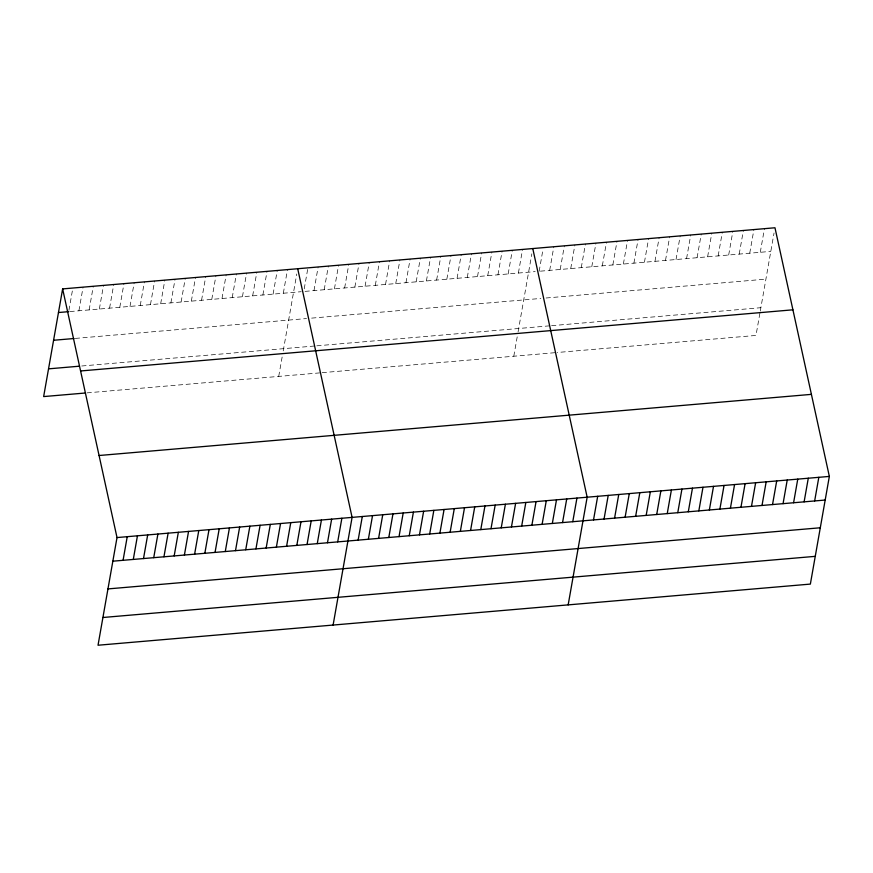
<?xml version="1.0" encoding="UTF-8"?>
<svg xmlns="http://www.w3.org/2000/svg" width="873" height="873" viewBox="0 0 873 873"><rect width="100%" height="100%" fill="white"/><g stroke="black" fill="none" stroke-linecap="round" stroke-linejoin="round"><path stroke-width="0.65" stroke-dasharray="4.37 3.27" d="M68.923 310.341L72.394 290.654M78.908 310.777L83.077 287.162M89.133 309.904L93.302 286.279M99.347 309.031L103.516 285.406M109.572 308.147L113.741 284.522M119.797 307.274L123.955 283.649M130.012 306.39L134.18 282.776M140.237 305.517L144.394 281.892M150.451 304.644L154.619 281.019M160.676 303.76L164.844 280.135M170.89 302.887L175.058 279.262M181.115 302.003L185.283 278.389M191.34 301.13L195.497 277.505M201.554 300.257L205.722 276.632M211.779 299.374L215.937 275.748M221.993 298.501L226.162 274.875M232.218 297.617L236.387 274.002M242.432 296.744L246.601 273.118M252.657 295.871L256.826 272.245M262.882 294.987L267.04 271.361M273.096 294.114L277.265 270.488M283.321 293.23L287.49 269.615M278.716 376.405L282.437 355.322M283.223 350.891L296.776 273.98M304.219 288.854L307.929 267.858M313.985 290.6L318.143 266.974M324.199 289.727L328.368 266.101M334.424 288.854L338.582 265.228M344.639 287.97L348.807 264.344M354.864 287.097L359.032 263.471M365.078 286.213L369.246 262.598M375.303 285.34L379.471 261.714M385.528 284.467L389.685 260.841M395.742 283.583L399.91 259.958M405.967 282.71L410.124 259.085M416.181 281.826L420.35 258.212M426.406 280.953L430.575 257.328M436.62 280.08L440.789 256.455M446.845 279.196L451.014 255.571M457.07 278.323L461.228 254.698M467.284 277.439L471.453 253.825M477.509 276.566L481.678 252.941M487.723 275.693L491.892 252.068M497.948 274.809L502.117 251.184M508.173 273.936L512.331 250.311M518.387 273.053L522.556 249.438M513.793 356.228L517.7 334.043M518.093 331.816L531.853 253.803M539.143 271.274L542.842 250.278M549.674 270.368L553.831 246.753M560.204 269.473L564.362 245.848M570.735 268.568L574.892 244.942M581.265 267.662L585.423 244.036M591.785 266.756L595.953 243.131M602.315 265.85L606.484 242.225M612.846 264.945L617.015 241.33M623.377 264.05L627.545 240.424M633.907 263.144L638.076 239.518M644.438 262.238L648.606 238.613M654.968 261.333L659.137 237.707M665.499 260.427L669.667 236.801M676.029 259.521L680.198 235.906M686.56 258.626L690.729 235.001M697.091 257.721L701.259 234.095M707.621 256.815L711.79 233.189M718.152 255.909L722.32 232.283M728.682 255.003L732.851 231.378M739.213 254.098L743.381 230.483M749.743 253.203L753.912 229.577M760.274 252.297L764.442 228.671M759.892 313.254L755.985 335.439L557.225 352.496M760.285 311.028L774.045 233.015M69.971 311.552L301.207 291.702M305.037 291.375L535.193 271.612M540.452 271.165L770.804 251.391M75.296 338.408L306.532 318.558M311.65 318.121L540.834 298.446M546.094 297.999L765.916 279.131M81.756 365.994L314.269 346.035M316.823 345.817L550.274 325.782M551.583 325.673L760.874 307.7M87.082 392.861L319.605 372.902M322.159 372.673L555.905 352.616"/><path stroke-width="1.31" d="M62.638 288.908L117.015 537.561L98.027 645.234L810.362 584.092L829.35 476.418L774.973 227.766L62.638 288.908L43.65 396.582L84.528 393.079M123.071 560.302L127.24 536.688M133.296 559.429L137.454 535.804M143.51 558.556L147.679 534.931M153.735 557.672L157.904 534.047M163.949 556.799L168.118 533.174M174.174 555.915L178.343 532.301M184.399 555.042L188.557 531.417M194.614 554.169L198.782 530.544M204.839 553.286L209.007 529.66M215.053 552.413L219.221 528.787M225.278 551.529L229.446 527.914M235.503 550.656L239.66 527.03M245.717 549.783L249.885 526.157M255.942 548.899L260.099 525.273M266.156 548.026L270.324 524.4M276.381 547.153L280.549 523.527M286.595 546.269L290.764 522.643M296.82 545.396L300.989 521.77M307.045 544.512L311.203 520.886M317.259 543.639L321.428 520.013M327.484 542.766L331.642 519.14M337.698 541.882L341.867 518.256M333.104 625.057L352.092 517.383L297.704 268.731M358.137 540.125L362.306 516.51M368.362 539.252L372.531 515.627M378.587 538.379L382.745 514.754M388.801 537.495L392.97 513.87M399.026 536.622L403.195 512.997M409.241 535.738L413.409 512.124M419.466 534.865L423.634 511.24M429.691 533.992L433.848 510.367M439.905 533.108L444.073 509.483M450.13 532.235L454.287 508.61M460.344 531.351L464.512 507.737M470.569 530.478L474.737 506.853M480.783 529.605L484.952 505.98M491.008 528.722L495.177 505.096M501.233 527.849L505.391 504.223M511.447 526.965L515.616 503.35M521.672 526.092L525.83 502.466M531.886 525.219L536.055 501.593M542.111 524.335L546.28 500.709M552.325 523.462L556.494 499.836M562.55 522.589L566.719 498.963M572.775 521.705L576.933 498.079M568.17 604.88L587.158 497.206L532.77 248.554M593.52 519.926L597.689 496.301M604.051 519.02L608.219 495.395M614.581 518.115L618.75 494.489M625.112 517.209L629.28 493.594M635.642 516.314L639.811 492.688M646.173 515.408L650.341 491.783M656.703 514.503L660.872 490.877M667.234 513.597L671.402 489.971M677.764 512.691L681.933 489.066M688.295 511.785L692.464 488.171M698.826 510.891L702.983 487.265M709.356 509.985L713.514 486.359M719.887 509.079L724.044 485.453M730.417 508.173L734.575 484.548M740.948 507.268L745.106 483.642M751.478 506.362L755.636 482.747M762.009 505.467L766.167 481.841M772.529 504.561L776.697 480.936M783.059 503.656L787.228 480.03M793.59 502.75L797.758 479.124M804.12 501.844L808.289 478.218M814.651 500.938L818.819 477.324M58.469 312.534L68.694 311.661M53.58 340.274L74.019 338.517M48.539 368.853L79.203 366.213M80.578 370.97L792.913 309.817M99.075 455.51L811.399 394.367M117.015 537.561L829.35 476.418M112.857 561.186L825.181 500.043M107.957 588.915L820.293 527.772M102.927 617.495L815.251 556.352"/></g></svg>
